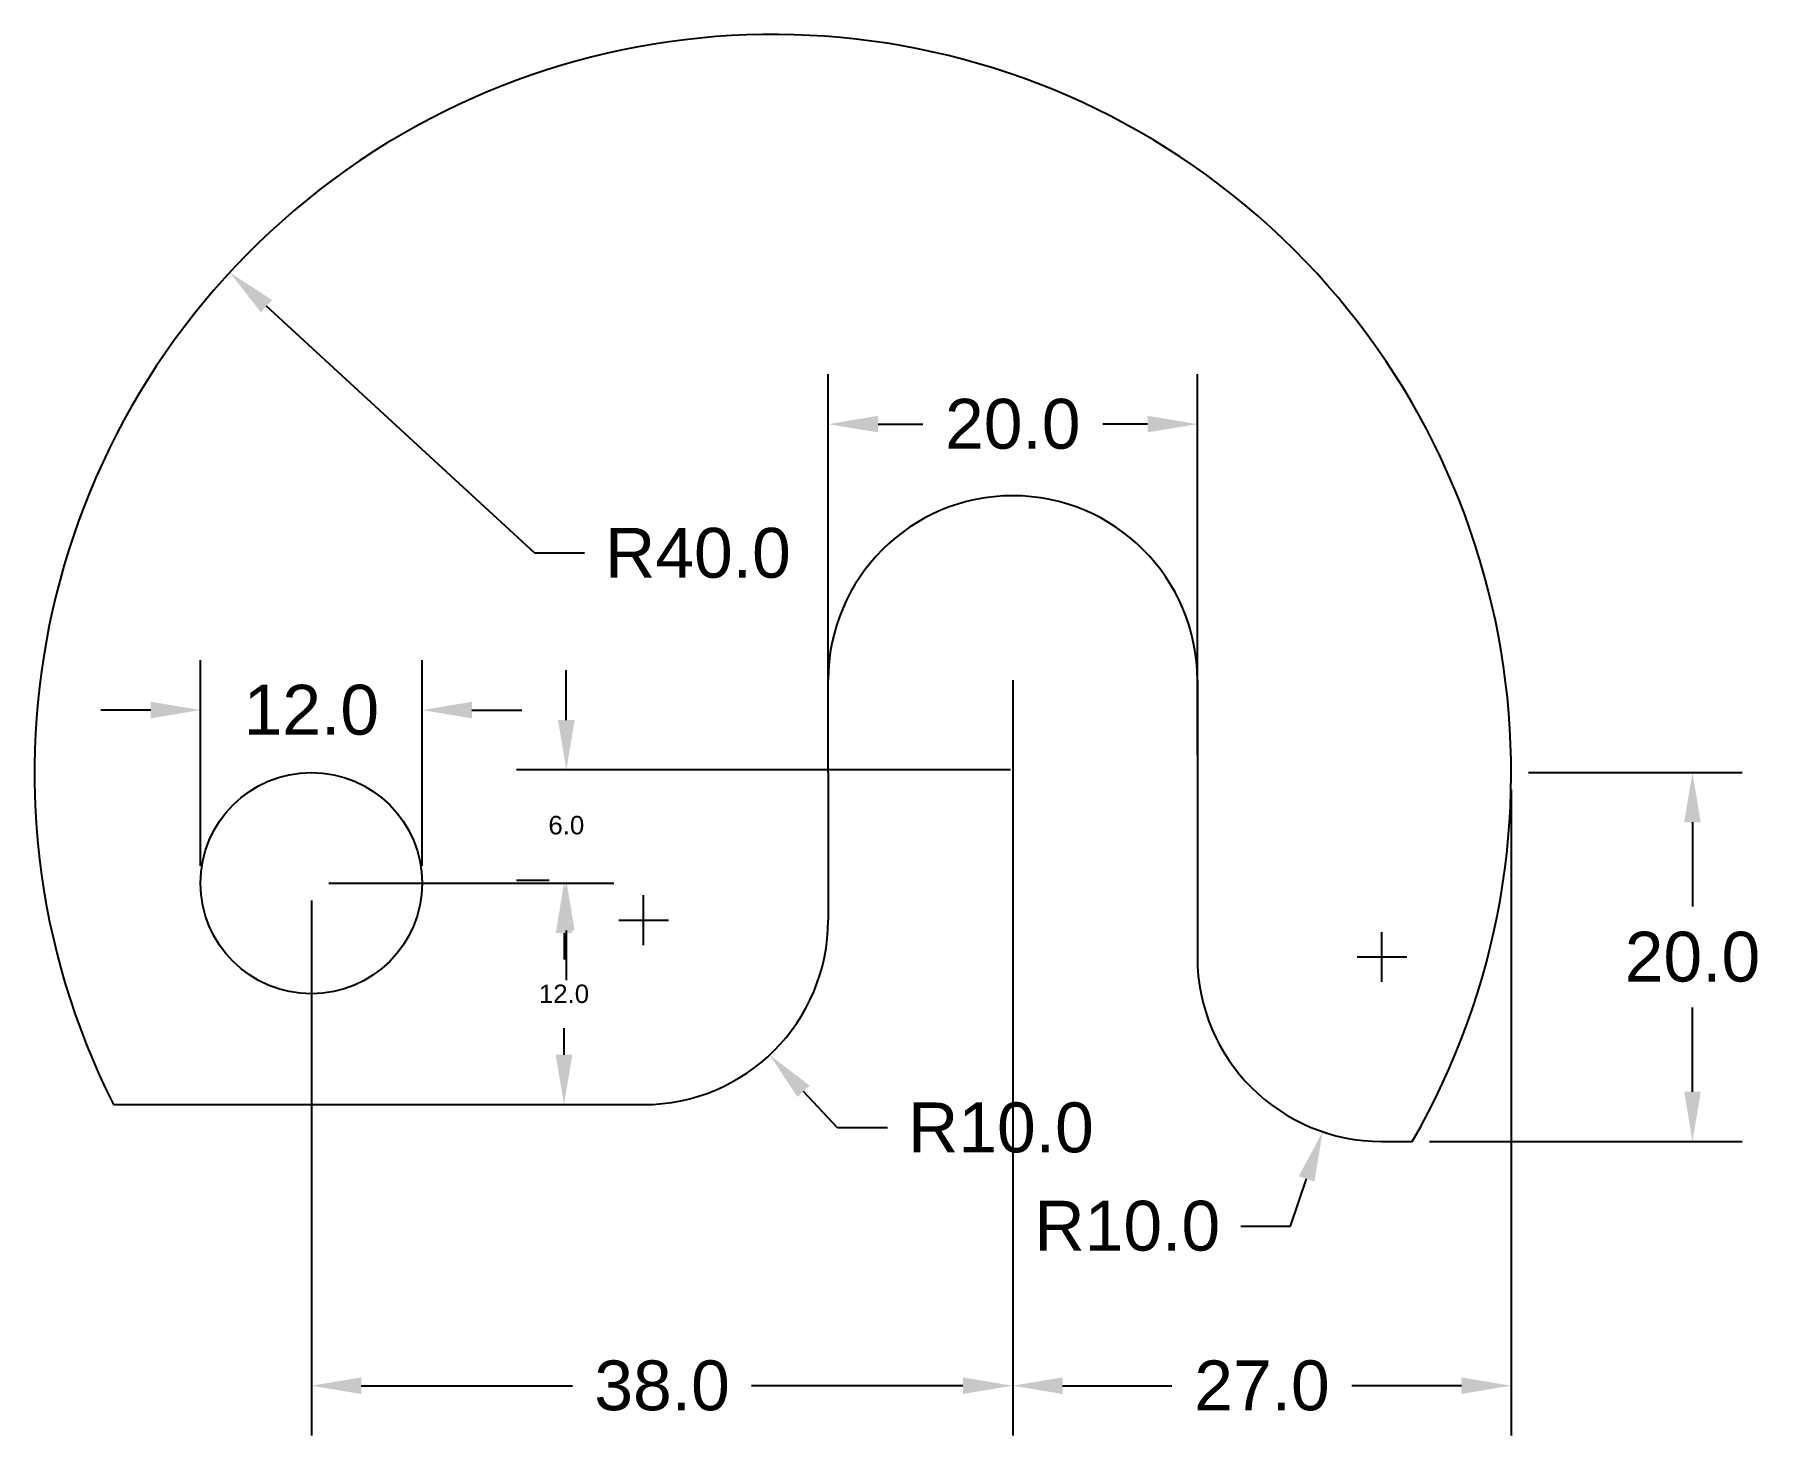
# Model space of a CAD drawing. Header units: inches. Extents: x 72.8 to 166.2, y 26.3 to 102.2.
import ezdxf

# ---------------------------------------------------------------- set-up
doc = ezdxf.new("R2010")
doc.units = ezdxf.units.IN
doc.header["$MEASUREMENT"] = 0
doc.layers.add('Layer1', color=50, linetype='Continuous')
doc.styles.get("Standard").update_dxf_attribs({"font": 'arial.ttf', "height": 1})
doc.dimstyles.get("Standard").update_dxf_attribs({"dimscale": 15, "dimtxt": 0.18, "dimasz": 0.18, "dimexe": 0.18, "dimexo": 0.0625, "dimgap": 0.09, "dimtad": 0, "dimtih": 1, "dimtoh": 1, "dimdec": 1, "dimzin": 0, "dimdsep": 46, "dimtxsty": 'Standard', "dimcen": 0.09, "dimclrt": 1, "dimadec": 0, "dimazin": 0, "dimtfac": 1, "dimtdec": 1, "dimtofl": 0, "dimtmove": 0, "dimatfit": 3, "dimfxl": 1, "dimtolj": 1, "dimtzin": 0, "dimarcsym": 0})

# ---------------------------------------------------------------- blocks, each defined once
blk = doc.blocks.new('*D1')
at = {"layer": 'Defpoints', "color": 0, "transparency": 16777216}
for p in [(83.385, 89.293), (112.802, 62.19)]:
    blk.add_point(p, dxfattribs=at)
at = {"layer": 'Layer1', "color": 0, "lineweight": -2, "transparency": 16777216}
for p, q in [((99.9, 74.077), (85.37, 87.464)), ((102.6, 74.077), (99.9, 74.077))]:
    blk.add_line(p, q, dxfattribs=at)
at = {"layer": 'Layer1', "color": 0, "transparency": 16777216}
blk.add_solid([(85.675, 87.794), (85.065, 87.133), (83.385, 89.293)], dxfattribs=at)
at = {"layer": 'Layer1', "color": 1, "transparency": 16777216, "insert": (108.744, 74.077), "char_height": 2.7, "attachment_point": 5}
blk.add_mtext('\\A1;R40.0', dxfattribs=at)
blk = doc.blocks.new('*D2')
at = {"layer": 'Defpoints', "color": 0, "transparency": 16777216}
for p in [(105.802, 54.19), (112.628, 46.881)]:
    blk.add_point(p, dxfattribs=at)
at = {"layer": 'Layer1', "color": 0, "lineweight": -2, "transparency": 16777216}
for p, q in [((105.802, 52.84), (105.802, 55.54)), ((104.452, 54.19), (107.152, 54.19)), ((116.314, 42.935), (114.471, 44.908)), ((119.014, 42.935), (116.314, 42.935))]:
    blk.add_line(p, q, dxfattribs=at)
at = {"layer": 'Layer1', "color": 0, "transparency": 16777216}
blk.add_solid([(114.8, 45.215), (114.142, 44.601), (112.628, 46.881)], dxfattribs=at)
at = {"layer": 'Layer1', "color": 1, "transparency": 16777216, "insert": (125.158, 42.935), "char_height": 2.7, "attachment_point": 5}
blk.add_mtext('\\A1;R10.0', dxfattribs=at)
blk = doc.blocks.new('*D3')
at = {"layer": 'Defpoints', "color": 0, "transparency": 16777216}
for p in [(125.802, 67.19), (152.802, 62.19), (152.802, 28.954)]:
    blk.add_point(p, dxfattribs=at)
at = {"layer": 'Layer1', "color": 0, "lineweight": -2, "transparency": 16777216}
for p, q in [((125.802, 66.252), (125.802, 26.254)), ((152.802, 61.252), (152.802, 26.254)), ((128.502, 28.954), (134.427, 28.954)), ((150.102, 28.954), (144.177, 28.954))]:
    blk.add_line(p, q, dxfattribs=at)
at = {"layer": 'Layer1', "color": 0, "transparency": 16777216}
for points in [[(128.502, 29.404), (128.502, 28.504), (125.802, 28.954)], [(150.102, 29.404), (150.102, 28.504), (152.802, 28.954)]]:
    blk.add_solid(points, dxfattribs=at)
at = {"layer": 'Layer1', "color": 1, "transparency": 16777216, "insert": (139.302, 28.954), "char_height": 2.7, "attachment_point": 5}
blk.add_mtext('\\A1;27.0', dxfattribs=at)
blk = doc.blocks.new('*D4')
at = {"color": 0, "lineweight": -2, "transparency": 16777216}
for p, q in [((125.802, 61.252), (125.802, 26.254)), ((87.802, 55.252), (87.802, 26.254)), ((90.502, 28.954), (101.951, 28.954)), ((123.102, 28.954), (111.654, 28.954))]:
    blk.add_line(p, q, dxfattribs=at)
at = {"color": 0, "transparency": 16777216}
for points in [[(90.502, 29.404), (90.502, 28.504), (87.802, 28.954)], [(123.102, 29.404), (123.102, 28.504), (125.802, 28.954)]]:
    blk.add_solid(points, dxfattribs=at)
at = {"layer": 'Defpoints', "color": 0, "transparency": 16777216}
for p in [(125.802, 62.19), (87.802, 56.19), (125.802, 28.954)]:
    blk.add_point(p, dxfattribs=at)
at = {"color": 1, "transparency": 16777216, "insert": (106.802, 28.954), "char_height": 2.7, "attachment_point": 5}
blk.add_mtext('\\A1;38.0', dxfattribs=at)
blk = doc.blocks.new('*D5')
at = {"layer": 'Defpoints', "color": 0, "transparency": 16777216}
for p in [(93.802, 65.573), (81.802, 56.19), (93.802, 56.19)]:
    blk.add_point(p, dxfattribs=at)
at = {"layer": 'Layer1', "color": 0, "lineweight": -2, "transparency": 16777216}
for p, q in [((81.802, 57.127), (81.802, 68.273)), ((93.802, 57.127), (93.802, 68.273)), ((79.102, 65.573), (76.402, 65.573)), ((96.502, 65.573), (99.202, 65.573))]:
    blk.add_line(p, q, dxfattribs=at)
at = {"layer": 'Layer1', "color": 0, "transparency": 16777216}
for points in [[(79.102, 66.023), (79.102, 65.123), (81.802, 65.573)], [(96.502, 66.023), (96.502, 65.123), (93.802, 65.573)]]:
    blk.add_solid(points, dxfattribs=at)
at = {"layer": 'Layer1', "color": 1, "transparency": 16777216, "insert": (87.802, 65.573), "char_height": 2.7, "attachment_point": 5}
blk.add_mtext('\\A1;12.0', dxfattribs=at)
blk = doc.blocks.new('*D6')
at = {"layer": 'Defpoints', "color": 0, "transparency": 16777216}
for p in [(135.802, 81.071), (115.802, 62.19), (135.802, 62.19)]:
    blk.add_point(p, dxfattribs=at)
at = {"layer": 'Layer1', "color": 0, "lineweight": -2, "transparency": 16777216}
for p, q in [((115.802, 63.127), (115.802, 83.771)), ((135.802, 63.127), (135.802, 83.771)), ((118.502, 81.071), (120.927, 81.071)), ((133.102, 81.071), (130.677, 81.071))]:
    blk.add_line(p, q, dxfattribs=at)
at = {"layer": 'Layer1', "color": 0, "transparency": 16777216}
for points in [[(118.502, 81.521), (118.502, 80.621), (115.802, 81.071)], [(133.102, 81.521), (133.102, 80.621), (135.802, 81.071)]]:
    blk.add_solid(points, dxfattribs=at)
at = {"layer": 'Layer1', "color": 1, "transparency": 16777216, "insert": (125.802, 81.071), "char_height": 2.7, "attachment_point": 5}
blk.add_mtext('\\A1;20.0', dxfattribs=at)
blk = doc.blocks.new('*D7')
at = {"layer": 'Defpoints', "color": 0, "transparency": 16777216}
for p in [(145.802, 52.19), (142.586, 42.721)]:
    blk.add_point(p, dxfattribs=at)
at = {"layer": 'Layer1', "color": 0, "lineweight": -2, "transparency": 16777216}
for p, q in [((145.802, 50.84), (145.802, 53.54)), ((144.452, 52.19), (147.152, 52.19)), ((140.849, 37.608), (141.718, 40.164)), ((138.149, 37.608), (140.849, 37.608))]:
    blk.add_line(p, q, dxfattribs=at)
at = {"layer": 'Layer1', "color": 0, "transparency": 16777216}
blk.add_solid([(141.292, 40.309), (142.144, 40.02), (142.586, 42.721)], dxfattribs=at)
at = {"layer": 'Layer1', "color": 1, "transparency": 16777216, "insert": (132.005, 37.608), "char_height": 2.7, "attachment_point": 5}
blk.add_mtext('\\A1;R10.0', dxfattribs=at)
blk = doc.blocks.new('*D8')
at = {"layer": 'Defpoints', "color": 0, "transparency": 16777216}
for p in [(152.802, 62.19), (162.623, 62.19), (147.443, 42.19)]:
    blk.add_point(p, dxfattribs=at)
at = {"layer": 'Layer1', "color": 0, "lineweight": -2, "transparency": 16777216}
for p, q in [((153.74, 62.19), (165.323, 62.19)), ((162.623, 59.49), (162.623, 54.918)), ((162.623, 44.89), (162.623, 49.461)), ((148.381, 42.19), (165.323, 42.19))]:
    blk.add_line(p, q, dxfattribs=at)
at = {"layer": 'Layer1', "color": 0, "transparency": 16777216}
for points in [[(162.173, 59.49), (163.073, 59.49), (162.623, 62.19)], [(162.173, 44.89), (163.073, 44.89), (162.623, 42.19)]]:
    blk.add_solid(points, dxfattribs=at)
at = {"layer": 'Layer1', "color": 1, "transparency": 16777216, "insert": (162.623, 52.19), "char_height": 2.7, "attachment_point": 5}
blk.add_mtext('\\A1;20.0', dxfattribs=at)
blk = doc.blocks.new('*D9')
at = {"layer": 'Defpoints', "color": 0, "transparency": 16777216}
for p in [(126.615, 62.33), (101.615, 56.33), (101.615, 56.33)]:
    blk.add_point(p, dxfattribs=at)
at = {"layer": 'Layer1', "color": 0, "lineweight": -2, "transparency": 16777216}
for p, q in [((101.615, 65.03), (101.615, 67.73)), ((125.677, 62.33), (98.915, 62.33)), ((100.677, 56.33), (98.915, 56.33)), ((101.615, 53.63), (101.615, 50.93))]:
    blk.add_line(p, q, dxfattribs=at)
at = {"layer": 'Layer1', "color": 0, "transparency": 16777216}
for points in [[(101.165, 65.03), (102.065, 65.03), (101.615, 62.33)], [(101.165, 53.63), (102.065, 53.63), (101.615, 56.33)]]:
    blk.add_solid(points, dxfattribs=at)
at = {"layer": 'Layer1', "color": 1, "transparency": 16777216, "insert": (101.615, 59.33), "char_height": 1, "attachment_point": 5}
blk.add_mtext('\\A1;6.0', dxfattribs=at)
blk = doc.blocks.new('*D10')
at = {"layer": 'Defpoints', "color": 0, "transparency": 16777216}
for p in [(87.802, 56.19), (87.802, 44.19), (101.49, 44.19)]:
    blk.add_point(p, dxfattribs=at)
at = {"layer": 'Layer1', "color": 0, "lineweight": -2, "transparency": 16777216}
for p, q in [((88.74, 56.19), (104.19, 56.19)), ((101.49, 53.49), (101.49, 52.05)), ((101.49, 46.89), (101.49, 48.329)), ((88.74, 44.19), (104.19, 44.19))]:
    blk.add_line(p, q, dxfattribs=at)
at = {"layer": 'Layer1', "color": 0, "transparency": 16777216}
for points in [[(101.04, 53.49), (101.94, 53.49), (101.49, 56.19)], [(101.04, 46.89), (101.94, 46.89), (101.49, 44.19)]]:
    blk.add_solid(points, dxfattribs=at)
at = {"layer": 'Layer1', "color": 1, "transparency": 16777216, "insert": (101.49, 50.19), "char_height": 1, "attachment_point": 5}
blk.add_mtext('\\A1;12.0', dxfattribs=at)

msp = doc.modelspace()

# ---------------------------------------------------------------- linework, layer by layer
for p, q in [((115.802, 62.19), (115.802, 67.19)), ((135.802, 67.19), (135.802, 62.19)), ((115.802, 62.19), (115.802, 54.19)), ((135.802, 62.19), (135.802, 52.19)), ((77.081, 44.19), (105.802, 44.19)), ((145.802, 42.19), (147.443, 42.19))]:
    msp.add_line(p, q)
msp.add_circle((87.802, 56.19), 6)
for centre, radius, start, end in [((112.802, 62.19), 40, 330, 206.74368), ((125.802, 67.19), 10, 0, 180), ((105.802, 54.19), 10, 270, 0), ((145.802, 52.19), 10, 180, 270)]:
    msp.add_arc(centre, radius, start, end)
at = {"layer": 'Layer1'}
msp.add_line((125.802, 67.19), (125.802, 55.15), dxfattribs=at)

# ---------------------------------------------------------------- dimensions: what is measured, and where the dimension line sits
at = {"color": 40, "true_color": 0xf8d731}
dim = msp.add_linear_dim(base=(125.802, 28.954), p1=(87.802, 56.19), p2=(125.802, 62.19), dimstyle='Standard', dxfattribs=at)
dim.commit()
dim.dimension.update_dxf_attribs({"geometry": '*D4', "text_midpoint": (106.802, 28.954)})
at = {"layer": 'Layer1'}
dim = msp.add_radius_dim(center=(112.802, 62.19), mpoint=(83.385, 89.293), dimstyle='Standard', dxfattribs=at)
dim.commit()
dim.dimension.update_dxf_attribs({"geometry": '*D1', "text_midpoint": (108.744, 74.077), "dimtype": 164})
for base, p1, p2, picture, middle in [((135.802, 81.071), (115.802, 62.19), (135.802, 62.19), '*D6', (125.802, 81.071)), ((93.802, 65.573), (81.802, 56.19), (93.802, 56.19), '*D5', (87.802, 65.573)), ((152.802, 28.954), (125.802, 67.19), (152.802, 62.19), '*D3', (139.302, 28.954))]:
    dim = msp.add_linear_dim(base=base, p1=p1, p2=p2, dimstyle='Standard', dxfattribs=at)
    dim.commit()
    dim.dimension.update_dxf_attribs({"geometry": picture, "text_midpoint": middle})
dim = msp.add_linear_dim(base=(101.615, 56.33), p1=(126.615, 62.33), p2=(101.615, 56.33), angle=90, dimstyle='Standard', dxfattribs=at)
dim.commit()
dim.dimension.update_dxf_attribs({"geometry": '*D9', "text_midpoint": (101.615, 59.33), "dimtype": 160})
for base, p1, p2, picture, middle in [((162.623, 62.19), (147.443, 42.19), (152.802, 62.19), '*D8', (162.623, 52.19)), ((101.49, 44.19), (87.802, 56.19), (87.802, 44.19), '*D10', (101.49, 50.19))]:
    dim = msp.add_linear_dim(base=base, p1=p1, p2=p2, angle=90, dimstyle='Standard', dxfattribs=at)
    dim.commit()
    dim.dimension.update_dxf_attribs({"geometry": picture, "text_midpoint": middle})
for center, mpoint, picture, middle in [((105.802, 54.19), (112.628, 46.881), '*D2', (125.158, 42.935)), ((145.802, 52.19), (142.586, 42.721), '*D7', (132.005, 37.608))]:
    dim = msp.add_radius_dim(center=center, mpoint=mpoint, dimstyle='Standard', dxfattribs=at)
    dim.commit()
    dim.dimension.update_dxf_attribs({"geometry": picture, "text_midpoint": middle})

doc.saveas('drawing.dxf')
